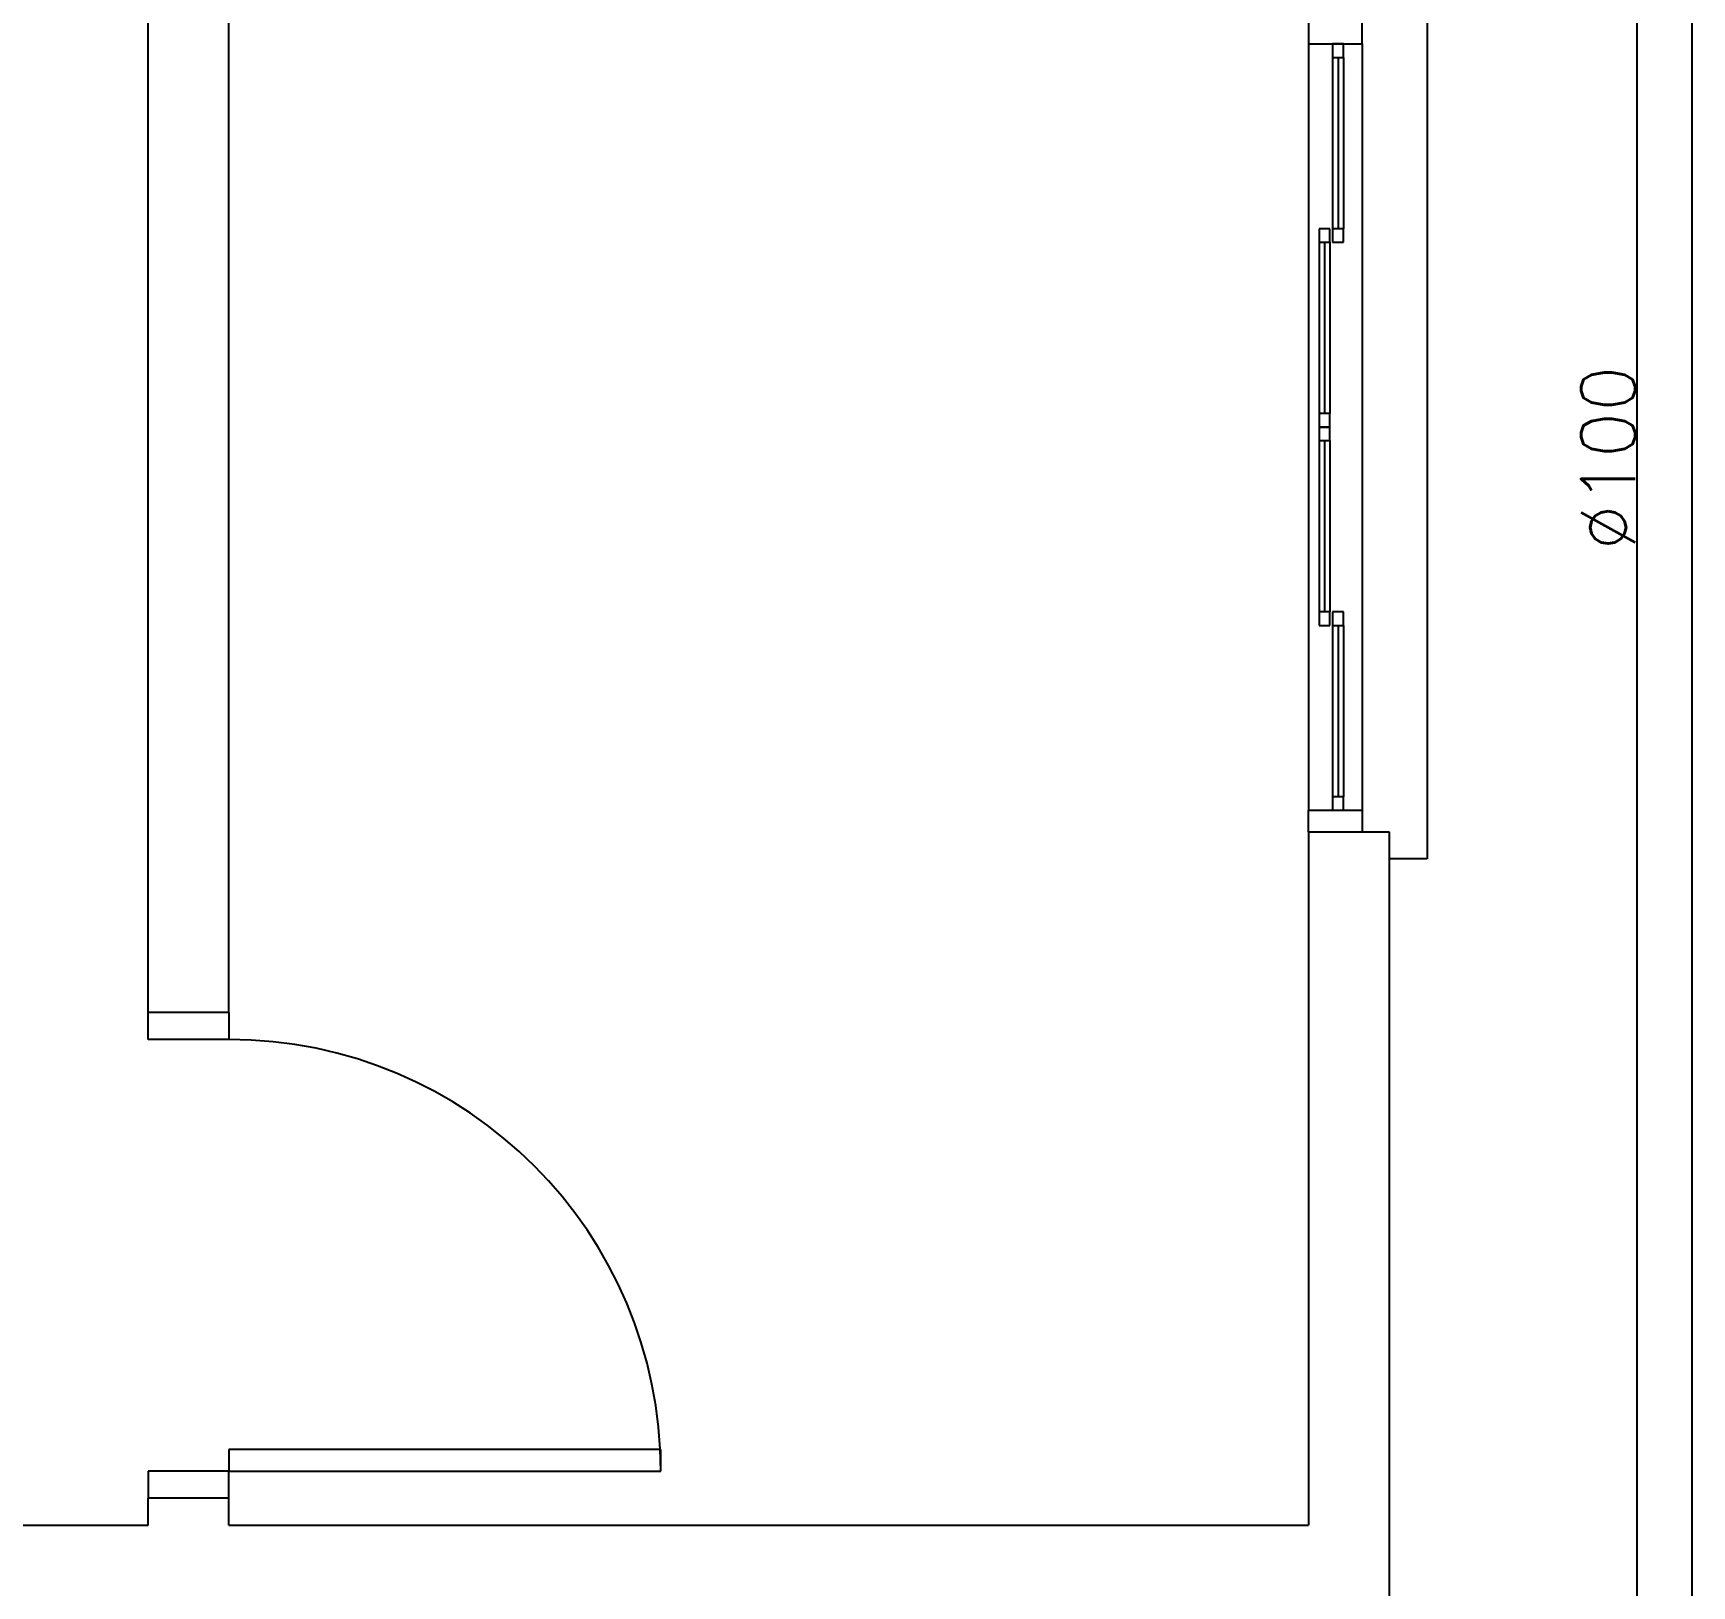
# Model space of a CAD drawing. Extents: x 241 to 398, y 106 to 179.
# Drawn here: x 250.682 to 253.756, y 114.924 to 117.802 of the extents above; entities that cross this region are included whole.
import ezdxf
from ezdxf.enums import TextEntityAlignment as Align

# ---------------------------------------------------------------- set-up
doc = ezdxf.new("R2010")
doc.units = 0
for name, color, linetype in [('ALVVISTA', 8, 'CONTINUOUS'), ('TIGRECAD', 2, 'CONTINUOUS'), ('TINTERNO', 7, 'CONTINUOUS')]:
    doc.layers.add(name, color=color, linetype=linetype)
doc.styles.add('ROMANS', font='romans.shx')

msp = doc.modelspace()

# ---------------------------------------------------------------- linework, layer by layer
at = {"layer": 'ALVVISTA'}
for p, q in [((251.0452, 115.9869, -3.35), (251.0452, 117.9469, -3.35)), ((250.8952, 115.9869, -3.35), (250.8952, 117.8719, -3.35)), ((253.2652, 117.8719, -3.35), (253.2652, 116.2719, -3.35)), ((253.0452, 117.8219, -3.35), (253.0452, 117.7819, -3.35)), ((253.1452, 117.7819, -3.35), (253.1452, 117.8219, -3.35)), ((253.0452, 117.7819, -3.35), (253.0452, 116.3619, -3.35)), ((253.0452, 117.7819, -3.35), (253.1452, 117.7819, -3.35)), ((253.0902, 117.7819, -3.35), (253.0902, 117.7569, -3.35)), ((253.1102, 117.7819, -3.35), (253.0902, 117.7819, -3.35)), ((253.1102, 117.7569, -3.35), (253.1102, 117.7819, -3.35)), ((253.1452, 117.7819, -3.35), (253.1452, 116.3619, -3.35)), ((253.0902, 117.7569, -3.35), (253.0902, 117.4394, -3.35)), ((253.0902, 117.7569, -3.35), (253.1102, 117.7569, -3.35)), ((253.1002, 117.7569, -3.35), (253.1002, 117.4394, -3.35)), ((253.1102, 117.7569, -3.35), (253.1102, 117.4394, -3.35)), ((253.0652, 117.4394, -3.35), (253.0652, 117.4144, -3.35)), ((253.0852, 117.4394, -3.35), (253.0652, 117.4394, -3.35)), ((253.0852, 117.4144, -3.35), (253.0852, 117.4394, -3.35)), ((253.1102, 117.4394, -3.35), (253.0902, 117.4394, -3.35)), ((253.0902, 117.4394, -3.35), (253.0902, 117.4144, -3.35)), ((253.1102, 117.4144, -3.35), (253.1102, 117.4394, -3.35)), ((253.0652, 117.4144, -3.35), (253.0652, 117.0969, -3.35)), ((253.0652, 117.4144, -3.35), (253.0852, 117.4144, -3.35)), ((253.0752, 117.4144, -3.35), (253.0752, 117.0969, -3.35)), ((253.0852, 117.4144, -3.35), (253.0852, 117.0969, -3.35)), ((253.0902, 117.4144, -3.35), (253.1102, 117.4144, -3.35)), ((253.0852, 117.0969, -3.35), (253.0652, 117.0969, -3.35)), ((253.0652, 117.0969, -3.35), (253.0652, 117.0719, -3.35)), ((253.0852, 117.0719, -3.35), (253.0852, 117.0969, -3.35)), ((253.0652, 117.0719, -3.35), (253.0652, 117.0469, -3.35)), ((253.0852, 117.0719, -3.35), (253.0652, 117.0719, -3.35)), ((253.0652, 117.0719, -3.35), (253.0852, 117.0719, -3.35)), ((253.0852, 117.0469, -3.35), (253.0852, 117.0719, -3.35)), ((253.0652, 117.0469, -3.35), (253.0652, 116.7294, -3.35)), ((253.0652, 117.0469, -3.35), (253.0852, 117.0469, -3.35)), ((253.0752, 117.0469, -3.35), (253.0752, 116.7294, -3.35)), ((253.0852, 117.0469, -3.35), (253.0852, 116.7294, -3.35)), ((253.0852, 116.7294, -3.35), (253.0652, 116.7294, -3.35)), ((253.0652, 116.7294, -3.35), (253.0652, 116.7044, -3.35)), ((253.0852, 116.7044, -3.35), (253.0852, 116.7294, -3.35)), ((253.0902, 116.7294, -3.35), (253.0902, 116.7044, -3.35)), ((253.1102, 116.7294, -3.35), (253.0902, 116.7294, -3.35)), ((253.1102, 116.7044, -3.35), (253.1102, 116.7294, -3.35)), ((253.0652, 116.7044, -3.35), (253.0852, 116.7044, -3.35)), ((253.0902, 116.7044, -3.35), (253.0902, 116.3869, -3.35)), ((253.0902, 116.7044, -3.35), (253.1102, 116.7044, -3.35)), ((253.1002, 116.7044, -3.35), (253.1002, 116.3869, -3.35)), ((253.1102, 116.7044, -3.35), (253.1102, 116.3869, -3.35)), ((253.0452, 116.3219, -3.35), (253.0452, 116.3619, -3.35)), ((253.0452, 116.3619, -3.35), (253.1452, 116.3619, -3.35)), ((253.1102, 116.3869, -3.35), (253.0902, 116.3869, -3.35)), ((253.0902, 116.3869, -3.35), (253.0902, 116.3619, -3.35)), ((253.0902, 116.3619, -3.35), (253.1102, 116.3619, -3.35)), ((253.1102, 116.3619, -3.35), (253.1102, 116.3869, -3.35)), ((253.1452, 116.3619, -3.35), (253.1452, 116.3219, -3.35)), ((253.0452, 116.3219, -3.35), (253.1952, 116.3219, -3.35)), ((253.0452, 116.3219, -3.35), (253.0452, 115.0369, -3.35)), ((253.1952, 116.3219, -3.35), (253.1952, 114.9619, -3.35)), ((253.2652, 116.2719, -3.35), (253.1952, 116.2719, -3.35)), ((251.0452, 115.9869, -3.35), (250.8952, 115.9869, -3.35)), ((250.8952, 115.9369, -3.35), (250.8952, 115.9869, -3.35)), ((251.0452, 115.9869, -3.35), (251.0452, 115.9369, -3.35)), ((251.0452, 115.9369, -3.35), (250.8952, 115.9369, -3.35)), ((251.8452, 115.1769, -3.35), (251.0452, 115.1769, -3.35)), ((251.0452, 115.1769, -3.35), (251.0452, 115.1369, -3.35)), ((251.8452, 115.1369, -3.35), (251.8452, 115.1769, -3.35)), ((251.0452, 115.1369, -3.35), (250.8952, 115.1369, -3.35)), ((250.8952, 115.1369, -3.35), (250.8952, 115.0869, -3.35)), ((251.0452, 115.1369, -3.35), (251.8452, 115.1369, -3.35)), ((251.0452, 115.0869, -3.35), (251.0452, 115.1369, -3.35)), ((250.8952, 115.0369, -3.35), (250.8952, 115.0869, -3.35)), ((251.0452, 115.0869, -3.35), (250.8952, 115.0869, -3.35)), ((251.0452, 115.0369, -3.35), (251.0452, 115.0869, -3.35)), ((247.3452, 115.0369, -3.35), (250.8952, 115.0369, -3.35)), ((251.0452, 115.0369, -3.35), (253.0452, 115.0369, -3.35)), ((253.1952, 114.9619, -3.35), (253.1952, 114.4869, -3.35))]:
    msp.add_line(p, q, dxfattribs=at)
msp.add_arc((251.0452, 115.1369, -3.35), 0.8, 0, 90, dxfattribs=at)
at = {"layer": 'TIGRECAD'}
for p, q in [((253.6541, 119.2172, -3.35), (253.6541, 113.8472, -3.35)), ((253.7557, 119.2172, -3.35), (253.7557, 113.8472, -3.35))]:
    msp.add_line(p, q, dxfattribs=at)

# ---------------------------------------------------------------- texts
at = {"layer": 'TINTERNO', "style": 'ROMANS'}
msp.add_text('%%c100', height=0.1, rotation=90, dxfattribs=at).set_placement((253.6805, 117.0145), align=Align.BOTTOM_CENTER)

doc.saveas('drawing.dxf')
